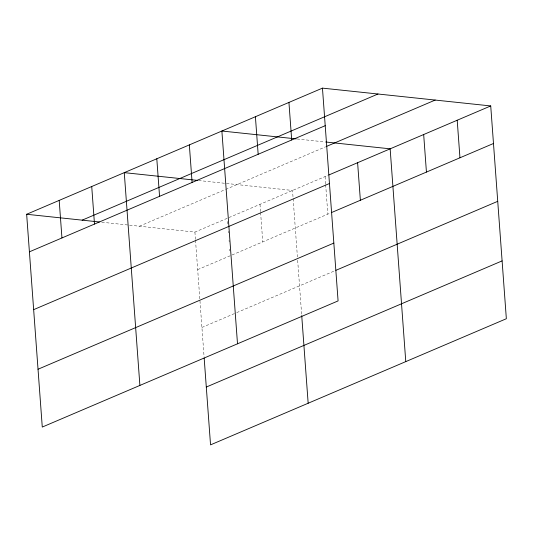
<?xml version="1.0" encoding="UTF-8"?>
<svg xmlns="http://www.w3.org/2000/svg" width="533" height="533" viewBox="0 0 533 533"><rect width="100%" height="100%" fill="white"/><g stroke="black" fill="none" stroke-linecap="round" stroke-linejoin="round"><path stroke-width="0.4" stroke-dasharray="2.67 2" d="M139.393 226.205L224.899 189.741M225.652 189.422L325.543 146.822M129.579 225.173L194.918 232.088L227.458 218.21M228.97 217.564L328.101 175.29M197.676 269.638L330.1 213.167M201.92 327.462L234.46 313.591M236.732 312.618L335.104 270.671M297.028 138.973L324.817 141.911M198.589 180.514L292.537 190.454L293.077 197.803M101.796 222.228L128.766 225.086M325.07 176.583L325.61 183.925M325.67 184.744L327.828 214.133M293.137 198.622L297.414 256.926M297.661 260.231L301.665 314.796M259.997 204.332L260.537 211.681M260.597 212.494L262.756 241.889M227.698 221.475L227.877 223.927M228.417 231.269L228.537 232.901M229.077 240.25L229.197 241.882M229.736 249.231L229.856 250.863M194.918 232.088L195.458 239.43M195.518 240.25L204.112 357.257"/><path stroke-width="0.8" d="M322.458 88.132L338.082 300.912L42.274 427.06L26.65 214.273L322.458 88.132L490.726 105.94L506.35 318.727L210.542 444.868L204.172 358.083M82.175 220.149L377.984 94.008M29.408 251.829L325.217 125.681M326.296 146.502L435.195 100.064M328.854 174.971L490.726 105.94M33.652 309.653L329.461 183.512M331.613 212.52L493.485 143.49M38.03 369.236L333.838 243.088M335.863 270.344L497.729 201.321M206.298 387.045L502.106 260.897M296.208 138.886L221.881 131.018L237.505 343.805M325.63 141.998L390.149 148.827L405.773 361.614M197.776 180.427L124.269 172.645L139.893 385.432M26.65 214.273L99.345 221.968M457.201 120.238L459.959 157.788M423.675 134.529L426.433 172.086M357.61 162.705L360.368 200.255M288.933 102.423L291.691 139.979M301.725 315.629L308.161 403.241M255.407 116.72L258.165 154.277M189.342 144.896L192.1 182.446M156.802 158.767L159.56 196.324M91.729 186.523L94.488 224.073M59.19 200.401L61.948 237.951"/></g></svg>
